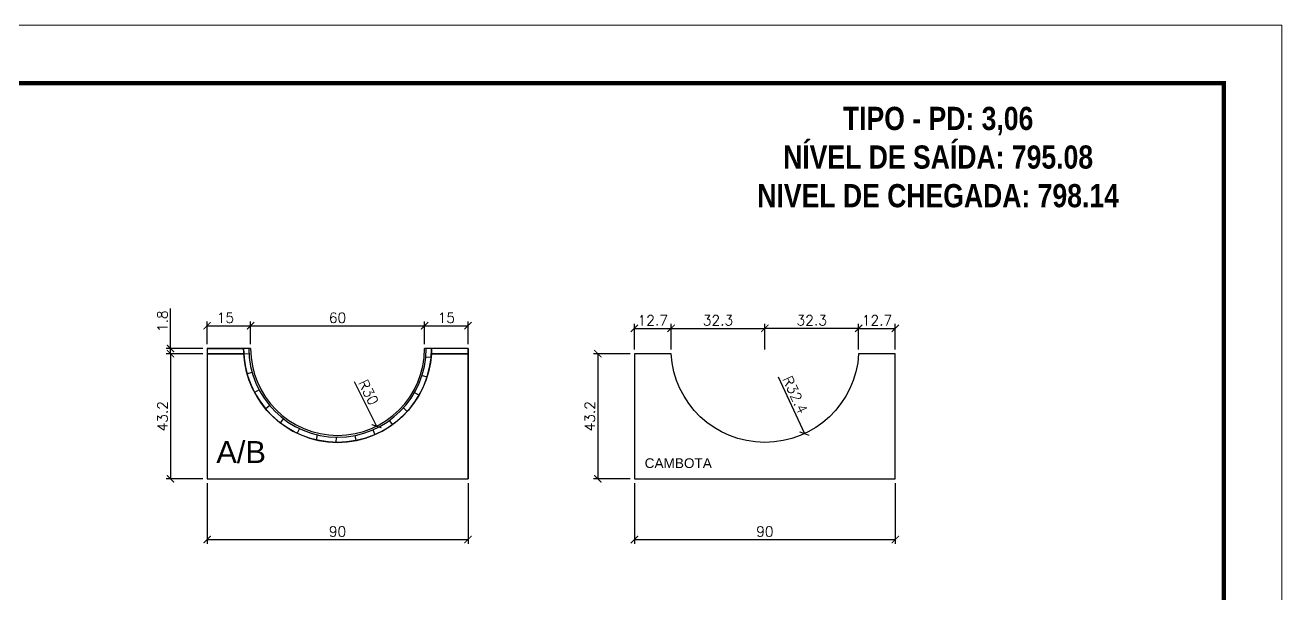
# Model space of a CAD drawing. Extents: x 14400 to 27878, y -21631 to 6985.
# Drawn here: x 16616 to 17483, y -9488 to -9095 of the extents above; entities that cross this region are included whole.
import ezdxf
from ezdxf.enums import TextEntityAlignment as Align

# ---------------------------------------------------------------- set-up
doc = ezdxf.new("R2010")
doc.units = 0
doc.linetypes.add('DASHED', pattern=[0.75, 0.5, -0.25])
doc.layers.add('Folhas', color=255, linetype='Continuous', lineweight=9)
doc.layers.add('SARRAFO DE PRESSAO', color=251, linetype='DASHED', lineweight=9)
for name, color, linetype in [('NOMENCLATURA', 7, 'Continuous'), ('Painéis', 200, 'Continuous'), ('TEXTO_GERAL', 7, 'Continuous')]:
    doc.layers.add(name, color=color, linetype=linetype)
doc.styles.add('ROMANC', font='techb___.ttf', dxfattribs={"height": 2.5})
doc.styles.add('ROMANS', font='romans.shx')
doc.styles.add('SANSSERIF', font='sas_____.pfb')
doc.dimstyles.new('COTA SECAO', dxfattribs={"dimtxt": 7, "dimasz": 5, "dimexe": 3, "dimexo": 3, "dimgap": 2, "dimtad": 3, "dimdec": 1, "dimlfac": 0.5, "dimzin": 12, "dimdsep": 46, "dimtxsty": 'ROMANS', "dimblk": 'ARCHTICK', "dimcen": 0, "dimclrd": 4, "dimclre": 4, "dimclrt": 1, "dimadec": 1, "dimazin": 3, "dimtfac": 1, "dimtdec": 1, "dimtmove": 0, "dimatfit": 3, "dimldrblk": 'OBLIQUE', "dimfxl": 1, "dimtolj": 1, "dimtzin": 12, "dimarcsym": 0})

# ---------------------------------------------------------------- blocks, each defined once
blk = doc.blocks.new('9999999999')
at = {"layer": 'Folhas'}
blk.add_lwpolyline([(98138.98, 34190.21), (99623.98, 34190.21), (99623.98, 35240.21), (98138.98, 35240.21)], close=True, dxfattribs=at)
at = {"layer": 'Folhas', "color": 30, "const_width": 3}
blk.add_lwpolyline([(98213.98, 34230.21), (99583.98, 34230.21), (99583.98, 35200.21), (98213.98, 35200.21)], close=True, dxfattribs=at)
blk = doc.blocks.new('_ArchTick')
at = {"color": 0, "linetype": 'ByBlock', "const_width": 0.15}
blk.add_lwpolyline([(-0.5, -0.5), (0.5, 0.5)], dxfattribs=at)
blk = doc.blocks.new('*D2743')
at = {"color": 4, "lineweight": -2, "transparency": 16777216}
for p, q in [((16741.98, -9411.61), (16741.98, -9453.51)), ((16921.98, -9411.61), (16921.98, -9453.51)), ((16741.98, -9450.51), (16921.98, -9450.51))]:
    blk.add_line(p, q, dxfattribs=at)
at = {"layer": 'Defpoints', "color": 0, "transparency": 16777216}
for p in [(16741.98, -9408.61), (16921.98, -9408.61), (16921.98, -9450.51)]:
    blk.add_point(p, dxfattribs=at)
at = {"color": 4, "lineweight": -2, "transparency": 16777216, "xscale": 5, "yscale": 5, "zscale": 5, "rotation": 180}
blk.add_blockref('_ArchTick', (16741.98, -9450.51), dxfattribs=at)
at = {"color": 4, "lineweight": -2, "transparency": 16777216, "xscale": 5, "yscale": 5, "zscale": 5}
blk.add_blockref('_ArchTick', (16921.98, -9450.51), dxfattribs=at)
at = {"color": 1, "transparency": 16777216, "insert": (16831.98, -9445.01), "char_height": 7, "attachment_point": 5, "style": 'ROMANS'}
blk.add_mtext('\\A1;90', dxfattribs=at)
blk = doc.blocks.new('_Oblique')
at = {"color": 0, "linetype": 'ByBlock', "lineweight": -2}
blk.add_line((-0.5, -0.5), (0.5, 0.5), dxfattribs=at)
blk = doc.blocks.new('*D2744')
at = {"color": 4, "lineweight": -2, "transparency": 16777216}
for p, q in [((16738.98, -9322.21), (16713.73, -9322.21)), ((16716.73, -9322.21), (16716.73, -9408.61)), ((16738.98, -9408.61), (16713.73, -9408.61))]:
    blk.add_line(p, q, dxfattribs=at)
at = {"layer": 'Defpoints', "color": 0, "transparency": 16777216}
for p in [(16741.98, -9322.21), (16716.73, -9408.61), (16741.98, -9408.61)]:
    blk.add_point(p, dxfattribs=at)
at = {"color": 4, "lineweight": -2, "transparency": 16777216, "xscale": 5, "yscale": 5, "zscale": 5}
for p, rotation in [((16716.73, -9322.21), 90), ((16716.73, -9408.61), 270)]:
    blk.add_blockref('_ArchTick', p, dxfattribs=dict(at, rotation=rotation))
at = {"color": 1, "transparency": 16777216, "insert": (16711.23, -9365.41), "char_height": 7, "attachment_point": 5, "rotation": 90, "style": 'ROMANS'}
blk.add_mtext('\\A1;43.2', dxfattribs=at)
blk = doc.blocks.new('*D2745')
at = {"color": 4, "lineweight": -2, "transparency": 16777216}
for p, q in [((16741.98, -9315.61), (16741.98, -9299.88)), ((16741.98, -9302.88), (16771.98, -9302.88)), ((16771.98, -9315.61), (16771.98, -9299.88))]:
    blk.add_line(p, q, dxfattribs=at)
at = {"layer": 'Defpoints', "color": 0, "transparency": 16777216}
for p in [(16771.98, -9302.88), (16741.98, -9318.61), (16771.98, -9318.61)]:
    blk.add_point(p, dxfattribs=at)
at = {"color": 4, "lineweight": -2, "transparency": 16777216, "xscale": 5, "yscale": 5, "zscale": 5, "rotation": 180}
blk.add_blockref('_ArchTick', (16741.98, -9302.88), dxfattribs=at)
at = {"color": 4, "lineweight": -2, "transparency": 16777216, "xscale": 5, "yscale": 5, "zscale": 5}
blk.add_blockref('_ArchTick', (16771.98, -9302.88), dxfattribs=at)
at = {"color": 1, "transparency": 16777216, "insert": (16754.58, -9297.38), "char_height": 7, "attachment_point": 5, "style": 'ROMANS'}
blk.add_mtext('\\A1;15', dxfattribs=at)
blk = doc.blocks.new('*D2746')
at = {"color": 4, "lineweight": -2, "transparency": 16777216}
for p, q in [((16891.98, -9315.61), (16891.98, -9299.88)), ((16891.98, -9302.88), (16921.98, -9302.88)), ((16921.98, -9315.61), (16921.98, -9299.88))]:
    blk.add_line(p, q, dxfattribs=at)
at = {"layer": 'Defpoints', "color": 0, "transparency": 16777216}
for p in [(16921.98, -9302.88), (16891.98, -9318.61), (16921.98, -9318.61)]:
    blk.add_point(p, dxfattribs=at)
at = {"color": 4, "lineweight": -2, "transparency": 16777216, "xscale": 5, "yscale": 5, "zscale": 5, "rotation": 180}
blk.add_blockref('_ArchTick', (16891.98, -9302.88), dxfattribs=at)
at = {"color": 4, "lineweight": -2, "transparency": 16777216, "xscale": 5, "yscale": 5, "zscale": 5}
blk.add_blockref('_ArchTick', (16921.98, -9302.88), dxfattribs=at)
at = {"color": 1, "transparency": 16777216, "insert": (16906.98, -9297.38), "char_height": 7, "attachment_point": 5, "style": 'ROMANS'}
blk.add_mtext('\\A1;15', dxfattribs=at)
blk = doc.blocks.new('*D2747')
at = {"color": 4, "lineweight": -2, "transparency": 16777216}
for p, q in [((16771.98, -9315.61), (16771.98, -9299.88)), ((16771.98, -9302.88), (16891.98, -9302.88)), ((16891.98, -9315.61), (16891.98, -9299.88))]:
    blk.add_line(p, q, dxfattribs=at)
at = {"layer": 'Defpoints', "color": 0, "transparency": 16777216}
for p in [(16891.98, -9302.88), (16771.98, -9318.61), (16891.98, -9318.61)]:
    blk.add_point(p, dxfattribs=at)
at = {"color": 4, "lineweight": -2, "transparency": 16777216, "xscale": 5, "yscale": 5, "zscale": 5, "rotation": 180}
blk.add_blockref('_ArchTick', (16771.98, -9302.88), dxfattribs=at)
at = {"color": 4, "lineweight": -2, "transparency": 16777216, "xscale": 5, "yscale": 5, "zscale": 5}
blk.add_blockref('_ArchTick', (16891.98, -9302.88), dxfattribs=at)
at = {"color": 1, "transparency": 16777216, "insert": (16831.98, -9297.38), "char_height": 7, "attachment_point": 5, "style": 'ROMANS'}
blk.add_mtext('\\A1;60', dxfattribs=at)
blk = doc.blocks.new('*D2748')
at = {"color": 4, "lineweight": -2, "transparency": 16777216}
blk.add_line((16843.45, -9341.48), (16858.88, -9372.25), dxfattribs=at)
at = {"layer": 'Defpoints', "color": 0, "transparency": 16777216}
for p in [(16831.98, -9318.61), (16858.88, -9372.25)]:
    blk.add_point(p, dxfattribs=at)
at = {"color": 4, "lineweight": -2, "transparency": 16777216, "xscale": 5, "yscale": 5, "zscale": 5, "rotation": 296.6375568311713}
blk.add_blockref('_ArchTick', (16858.88, -9372.25), dxfattribs=at)
at = {"color": 1, "transparency": 16777216, "insert": (16853.3, -9348.85), "char_height": 7, "attachment_point": 5, "rotation": 296.63756, "style": 'ROMANS'}
blk.add_mtext('\\A1;R30', dxfattribs=at)
blk = doc.blocks.new('*D2750')
at = {"color": 4, "lineweight": -2, "transparency": 16777216}
for p, q in [((16716.73, -9318.61), (16716.73, -9290.95)), ((16738.98, -9318.61), (16713.73, -9318.61)), ((16716.73, -9322.21), (16716.73, -9318.61)), ((16738.98, -9322.21), (16713.73, -9322.21)), ((16716.73, -9322.21), (16716.73, -9327.21))]:
    blk.add_line(p, q, dxfattribs=at)
at = {"layer": 'Defpoints', "color": 0, "transparency": 16777216}
for p in [(16716.73, -9318.61), (16741.98, -9318.61), (16741.98, -9322.21)]:
    blk.add_point(p, dxfattribs=at)
at = {"color": 4, "lineweight": -2, "transparency": 16777216, "xscale": 5, "yscale": 5, "zscale": 5}
for p, rotation in [((16716.73, -9318.61), 270), ((16716.73, -9322.21), 90)]:
    blk.add_blockref('_ArchTick', p, dxfattribs=dict(at, rotation=rotation))
at = {"color": 1, "transparency": 16777216, "insert": (16711.23, -9299.78), "char_height": 7, "attachment_point": 5, "rotation": 90, "style": 'ROMANS'}
blk.add_mtext('\\A1;1.8', dxfattribs=at)
blk = doc.blocks.new('*D2751')
at = {"color": 4, "lineweight": -2, "transparency": 16777216}
for p, q in [((17036.79, -9411.61), (17036.79, -9453.51)), ((17216.79, -9411.61), (17216.79, -9453.51)), ((17036.79, -9450.51), (17216.79, -9450.51))]:
    blk.add_line(p, q, dxfattribs=at)
at = {"layer": 'Defpoints', "color": 0, "transparency": 16777216}
for p in [(17036.79, -9408.61), (17216.79, -9408.61), (17216.79, -9450.51)]:
    blk.add_point(p, dxfattribs=at)
at = {"color": 4, "lineweight": -2, "transparency": 16777216, "xscale": 5, "yscale": 5, "zscale": 5, "rotation": 180}
blk.add_blockref('_ArchTick', (17036.79, -9450.51), dxfattribs=at)
at = {"color": 4, "lineweight": -2, "transparency": 16777216, "xscale": 5, "yscale": 5, "zscale": 5}
blk.add_blockref('_ArchTick', (17216.79, -9450.51), dxfattribs=at)
at = {"color": 1, "transparency": 16777216, "insert": (17126.79, -9445.01), "char_height": 7, "attachment_point": 5, "style": 'ROMANS'}
blk.add_mtext('\\A1;90', dxfattribs=at)
blk = doc.blocks.new('*D2752')
at = {"color": 4, "lineweight": -2, "transparency": 16777216}
for p, q in [((17033.79, -9322.21), (17008.54, -9322.21)), ((17011.54, -9322.21), (17011.54, -9408.61)), ((17033.79, -9408.61), (17008.54, -9408.61))]:
    blk.add_line(p, q, dxfattribs=at)
at = {"layer": 'Defpoints', "color": 0, "transparency": 16777216}
for p in [(17036.79, -9322.21), (17011.54, -9408.61), (17036.79, -9408.61)]:
    blk.add_point(p, dxfattribs=at)
at = {"color": 4, "lineweight": -2, "transparency": 16777216, "xscale": 5, "yscale": 5, "zscale": 5}
for p, rotation in [((17011.54, -9322.21), 90), ((17011.54, -9408.61), 270)]:
    blk.add_blockref('_ArchTick', p, dxfattribs=dict(at, rotation=rotation))
at = {"color": 1, "transparency": 16777216, "insert": (17006.04, -9365.41), "char_height": 7, "attachment_point": 5, "rotation": 90, "style": 'ROMANS'}
blk.add_mtext('\\A1;43.2', dxfattribs=at)
blk = doc.blocks.new('*D2753')
at = {"color": 4, "lineweight": -2, "transparency": 16777216}
for p, q in [((17036.79, -9319.21), (17036.79, -9301.69)), ((17062.09, -9319.21), (17062.09, -9301.69)), ((17036.79, -9304.69), (17062.09, -9304.69))]:
    blk.add_line(p, q, dxfattribs=at)
at = {"layer": 'Defpoints', "color": 0, "transparency": 16777216}
for p in [(17062.09, -9304.69), (17036.79, -9322.21), (17062.09, -9322.21)]:
    blk.add_point(p, dxfattribs=at)
at = {"color": 4, "lineweight": -2, "transparency": 16777216, "xscale": 5, "yscale": 5, "zscale": 5, "rotation": 180}
blk.add_blockref('_ArchTick', (17036.79, -9304.69), dxfattribs=at)
at = {"color": 4, "lineweight": -2, "transparency": 16777216, "xscale": 5, "yscale": 5, "zscale": 5}
blk.add_blockref('_ArchTick', (17062.09, -9304.69), dxfattribs=at)
at = {"color": 1, "transparency": 16777216, "insert": (17049.44, -9299.19), "char_height": 7, "attachment_point": 5, "style": 'ROMANS'}
blk.add_mtext('\\A1;12.7', dxfattribs=at)
blk = doc.blocks.new('*D2754')
at = {"color": 4, "lineweight": -2, "transparency": 16777216}
for p, q in [((17191.49, -9319.21), (17191.49, -9301.69)), ((17216.79, -9319.21), (17216.79, -9301.69)), ((17191.49, -9304.69), (17216.79, -9304.69))]:
    blk.add_line(p, q, dxfattribs=at)
at = {"layer": 'Defpoints', "color": 0, "transparency": 16777216}
for p in [(17216.79, -9304.69), (17191.49, -9322.21), (17216.79, -9322.21)]:
    blk.add_point(p, dxfattribs=at)
at = {"color": 4, "lineweight": -2, "transparency": 16777216, "xscale": 5, "yscale": 5, "zscale": 5, "rotation": 180}
blk.add_blockref('_ArchTick', (17191.49, -9304.69), dxfattribs=at)
at = {"color": 4, "lineweight": -2, "transparency": 16777216, "xscale": 5, "yscale": 5, "zscale": 5}
blk.add_blockref('_ArchTick', (17216.79, -9304.69), dxfattribs=at)
at = {"color": 1, "transparency": 16777216, "insert": (17204.14, -9299.19), "char_height": 7, "attachment_point": 5, "style": 'ROMANS'}
blk.add_mtext('\\A1;12.7', dxfattribs=at)
blk = doc.blocks.new('*D2755')
at = {"color": 4, "lineweight": -2, "transparency": 16777216}
for p, q in [((17062.09, -9319.21), (17062.09, -9301.69)), ((17126.79, -9319.21), (17126.79, -9301.69)), ((17062.09, -9304.69), (17126.79, -9304.69))]:
    blk.add_line(p, q, dxfattribs=at)
at = {"layer": 'Defpoints', "color": 0, "transparency": 16777216}
for p in [(17126.79, -9304.69), (17062.09, -9322.21), (17126.79, -9322.21)]:
    blk.add_point(p, dxfattribs=at)
at = {"color": 4, "lineweight": -2, "transparency": 16777216, "xscale": 5, "yscale": 5, "zscale": 5, "rotation": 180}
blk.add_blockref('_ArchTick', (17062.09, -9304.69), dxfattribs=at)
at = {"color": 4, "lineweight": -2, "transparency": 16777216, "xscale": 5, "yscale": 5, "zscale": 5}
blk.add_blockref('_ArchTick', (17126.79, -9304.69), dxfattribs=at)
at = {"color": 1, "transparency": 16777216, "insert": (17094.44, -9299.19), "char_height": 7, "attachment_point": 5, "style": 'ROMANS'}
blk.add_mtext('\\A1;32.3', dxfattribs=at)
blk = doc.blocks.new('*D2756')
at = {"color": 4, "lineweight": -2, "transparency": 16777216}
for p, q in [((17126.79, -9319.21), (17126.79, -9301.69)), ((17191.49, -9319.21), (17191.49, -9301.69)), ((17191.49, -9304.69), (17126.79, -9304.69))]:
    blk.add_line(p, q, dxfattribs=at)
at = {"layer": 'Defpoints', "color": 0, "transparency": 16777216}
for p in [(17126.79, -9304.69), (17126.79, -9322.21), (17191.49, -9322.21)]:
    blk.add_point(p, dxfattribs=at)
at = {"color": 4, "lineweight": -2, "transparency": 16777216, "xscale": 5, "yscale": 5, "zscale": 5, "rotation": 180}
blk.add_blockref('_ArchTick', (17126.79, -9304.69), dxfattribs=at)
at = {"color": 4, "lineweight": -2, "transparency": 16777216, "xscale": 5, "yscale": 5, "zscale": 5}
blk.add_blockref('_ArchTick', (17191.49, -9304.69), dxfattribs=at)
at = {"color": 1, "transparency": 16777216, "insert": (17159.14, -9299.19), "char_height": 7, "attachment_point": 5, "style": 'ROMANS'}
blk.add_mtext('\\A1;32.3', dxfattribs=at)
blk = doc.blocks.new('*D2757')
at = {"color": 4, "lineweight": -2, "transparency": 16777216}
blk.add_line((17135.9, -9338.24), (17154.07, -9377.39), dxfattribs=at)
at = {"layer": 'Defpoints', "color": 0, "transparency": 16777216}
for p in [(17126.79, -9318.61), (17154.07, -9377.39)]:
    blk.add_point(p, dxfattribs=at)
at = {"color": 4, "lineweight": -2, "transparency": 16777216, "xscale": 5, "yscale": 5, "zscale": 5, "rotation": 294.9012632480722}
blk.add_blockref('_ArchTick', (17154.07, -9377.39), dxfattribs=at)
at = {"color": 1, "transparency": 16777216, "insert": (17147.69, -9350.58), "char_height": 7, "attachment_point": 5, "rotation": 294.90126, "style": 'ROMANS'}
blk.add_mtext('\\A1;R32.4', dxfattribs=at)

msp = doc.modelspace()

# ---------------------------------------------------------------- linework, layer by layer
for p, q in [((16741.982, -9318.614), (16741.982, -9408.614)), ((16771.982, -9318.614), (16741.982, -9318.614)), ((16741.982, -9318.614), (16767.182, -9318.614)), ((16921.982, -9318.614), (16891.982, -9318.614)), ((16921.982, -9318.614), (16921.982, -9408.614)), ((16741.982, -9322.214), (16767.283, -9322.214)), ((16770.891, -9322.261), (16767.298, -9322.476)), ((16892.911, -9324.368), (16896.495, -9324.707)), ((16921.982, -9322.214), (16896.682, -9322.214)), ((16773.05, -9335.117), (16769.583, -9336.088)), ((16890.31, -9337.142), (16893.741, -9338.232)), ((16777.882, -9347.225), (16774.7, -9348.908)), ((16885.063, -9349.076), (16888.185, -9350.868)), ((16785.169, -9358.034), (16782.415, -9360.353)), ((16877.407, -9359.627), (16880.079, -9362.04)), ((16794.58, -9367.055), (16792.38, -9369.904)), ((16867.69, -9368.317), (16869.79, -9371.241)), ((16805.688, -9373.878), (16804.142, -9377.129)), ((16817.99, -9378.193), (16817.167, -9381.698)), ((16830.926, -9379.805), (16830.864, -9383.404)), ((16830.926, -9379.805), (16830.864, -9383.404)), ((16843.91, -9378.641), (16844.612, -9382.172)), ((16856.353, -9374.753), (16857.786, -9378.055)), ((16741.982, -9408.614), (16921.982, -9408.614))]:
    msp.add_line(p, q)
at = {"color": 30, "true_color": 0xf26722}
msp.add_arc((16831.982, -9318.614), 64.8, 180, 0, dxfattribs=at)
for radius in [61.2, 60]:
    msp.add_arc((16831.982, -9318.614), radius, 180, 0)
at = {"layer": 'Painéis', "color": 30, "true_color": 0xf26722}
for points in [[(16767.182, -9318.614), (16741.982, -9318.614), (16741.982, -9322.214), (16767.283, -9322.214, -0.0138969)], [(16921.982, -9318.614), (16896.782, -9318.614, -0.0138969), (16896.682, -9322.214), (16921.982, -9322.214)]]:
    msp.add_lwpolyline(points, format="xyb", close=True, dxfattribs=at)
at = {"layer": 'Painéis'}
for points in [[(16921.982, -9322.214), (16896.682, -9322.214, -0.9459053), (16767.283, -9322.214), (16741.982, -9322.214), (16741.982, -9408.614), (16921.982, -9408.614)], [(17216.789, -9322.214), (17191.489, -9322.214, -0.9459053), (17062.089, -9322.214), (17036.789, -9322.214), (17036.789, -9408.614), (17216.789, -9408.614)]]:
    msp.add_lwpolyline(points, format="xyb", close=True, dxfattribs=at)

# ---------------------------------------------------------------- block references
at = {"layer": 'SARRAFO DE PRESSAO', "color": 6, "linetype": 'ByBlock'}
msp.add_blockref('9999999999', (-82140.511, -44335.529), dxfattribs=at)

# ---------------------------------------------------------------- texts
at = {"layer": 'NOMENCLATURA', "color": 2, "insert": (17246.306, -9151.739), "char_height": 16, "attachment_point": 2, "style": 'ROMANC'}
msp.add_mtext_dynamic_manual_height_columns('TIPO - PD: 3,06\\PNÍVEL DE SAÍDA: 795.08\\PNIVEL DE CHEGADA: 798.14', width=432.35115, gutter_width=1, heights=[0], dxfattribs=at)
at = {"layer": 'TEXTO_GERAL', "color": 0, "linetype": 'Continuous', "style": 'SANSSERIF'}
for s, height, p in [('A/B', 15.207, (16748.322, -9390.093)), ('CAMBOTA', 6.7091, (17043.869, -9397.776))]:
    msp.add_text(s, height=height, dxfattribs=at).set_placement(p, align=Align.MIDDLE_LEFT)

# ---------------------------------------------------------------- dimensions: what is measured, and where the dimension line sits
for base, p1, p2, picture, middle in [((16716.732, -9318.614), (16741.982, -9322.214), (16741.982, -9318.614), '*D2750', (16711.232, -9299.781)), ((16716.732, -9408.614), (16741.982, -9322.214), (16741.982, -9408.614), '*D2744', (16711.232, -9365.414)), ((17011.539, -9408.614), (17036.789, -9322.214), (17036.789, -9408.614), '*D2752', (17006.039, -9365.414))]:
    dim = msp.add_linear_dim(base=base, p1=p1, p2=p2, angle=90, dimstyle='COTA SECAO')
    dim.commit()
    dim.dimension.update_dxf_attribs({"geometry": picture, "text_midpoint": middle})
for base, p1, p2, picture, middle in [((16771.982, -9302.878), (16741.982, -9318.614), (16771.982, -9318.614), '*D2745', (16754.582, -9302.878)), ((16921.982, -9302.878), (16891.982, -9318.614), (16921.982, -9318.614), '*D2746', (16906.982, -9302.878)), ((17062.08914, -9304.69463), (17036.78906, -9322.21416), (17062.08914, -9322.21416), '*D2753', (17049.4391, -9304.69463)), ((17216.7891, -9304.6946), (17191.489, -9322.2142), (17216.7891, -9322.2142), '*D2754', (17204.139, -9304.6946))]:
    dim = msp.add_linear_dim(base=base, p1=p1, p2=p2, dimstyle='COTA SECAO')
    dim.commit()
    dim.dimension.update_dxf_attribs({"geometry": picture, "text_midpoint": middle, "dimtype": 160})
for base, p1, p2, picture, middle in [((16891.982, -9302.878), (16771.982, -9318.614), (16891.982, -9318.614), '*D2747', (16831.982, -9297.378)), ((17126.78906, -9304.69463), (17062.08914, -9322.21416), (17126.78906, -9322.21416), '*D2755', (17094.4391, -9299.19463)), ((17126.7891, -9304.6946), (17191.489, -9322.2142), (17126.7891, -9322.2142), '*D2756', (17159.139, -9299.1946)), ((16921.982, -9450.513), (16741.982, -9408.614), (16921.982, -9408.614), '*D2743', (16831.982, -9445.013)), ((17216.789, -9450.513), (17036.789, -9408.614), (17216.789, -9408.614), '*D2751', (17126.789, -9445.013))]:
    dim = msp.add_linear_dim(base=base, p1=p1, p2=p2, dimstyle='COTA SECAO')
    dim.commit()
    dim.dimension.update_dxf_attribs({"geometry": picture, "text_midpoint": middle})
for center, mpoint, picture, middle in [((16831.982, -9318.614), (16858.883, -9372.246), '*D2748', (16848.384, -9351.314)), ((17126.789, -9318.614), (17154.073, -9377.39), '*D2757', (17142.705, -9352.9))]:
    dim = msp.add_radius_dim(center=center, mpoint=mpoint, dimstyle='COTA SECAO')
    dim.commit()
    dim.dimension.update_dxf_attribs({"geometry": picture, "text_midpoint": middle, "dimtype": 164})

doc.saveas('drawing.dxf')
